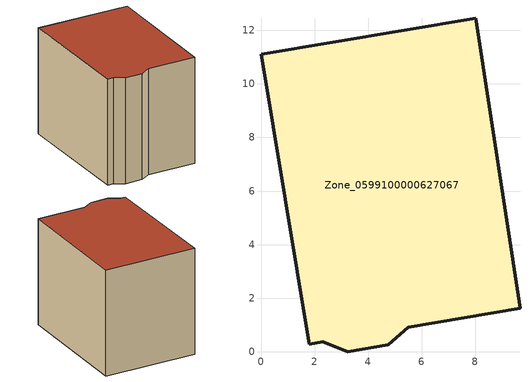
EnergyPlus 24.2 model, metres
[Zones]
Zone_0599100000627067
 floor ground (C_G): 5.5,0.91 4.75,0.26 3.24,0 2.31,0.36 1.81,0.27 0,11.1 8.03,12.45 9.68,1.62 z0
 wall outside (C_F): 2.31,0.36 3.24,0 4.75,0.26 5.5,0.91 9.68,1.62 8.03,12.45 0,11.1 1.81,0.27 2.31,0.36 z0:9.3
 roof outside (C_R): 9.68,1.62 8.03,12.45 0,11.1 1.81,0.27 2.31,0.36 3.24,0 4.75,0.26 5.5,0.91 z9.3
[BUILDING]
Pand.0599100000627067: North Axis=0; Terrain=City; Loads Convergence Tolerance Value=0.04; Temperature Convergence Tolerance Value=0.4; Solar Distribution=FullExterior; Maximum Number of Warmup Days=25; Minimum Number of Warmup Days=1
[Site:Location]
Rotterdam.The.Hague.AP_ZH_NLD Design_Conditions: Latitude=51.96; Longitude=4.45; Time Zone=1; Elevation=-4.5
[SITE:GROUNDTEMPERATURE:BUILDINGSURFACE]
18, 18, 18, 18, 18, 18, 18, 18, 18, 18, 18, 18
[MATERIAL] Thermal Absorptance=0.9; Solar Absorptance=0.7; Visible Absorptance=0.7
Name | Roughness | Thickness | Conductivity | Density | Specific Heat
G.TI.1946 | MediumSmooth | 0.15 | 1 | 540 | 1210
F.TI.1946 | Rough | 0.3 | 0.857143 | 1920 | 840
R.TI.1946 | MediumRough | 0.2 | 0.1 | 1500 | 1000
[CONSTRUCTION]
C_G: G.TI.1946
C_F: F.TI.1946
C_R: R.TI.1946
[ZONE]
Zone_0599100000627067: Type=1; Multiplier=1; Ceiling Height=Autocalculate; Volume=Autocalculate; Floor Area=autocalculate; Part of Total Floor Area=Yes
[ZONEINFILTRATION:DESIGNFLOWRATE]
Infil_Zone_0599100000627067: Zone or ZoneList or Space or SpaceList=Zone_0599100000627067; Schedule=AlwaysOn; Design Flow Rate Calculation Method=Flow/Area; Flow Rate per Floor Area=0.003; Constant Term Coefficient=1; Temperature Term Coefficient=0; Velocity Term Coefficient=0; Velocity Squared Term Coefficient=0
[HVACTEMPLATE:ZONE:IDEALLOADSAIRSYSTEM]
Zone_0599100000627067: Maximum Heating Supply Air Temperature=50; Minimum Cooling Supply Air Temperature=13; Maximum Heating Supply Air Humidity Ratio=0.0156; Minimum Cooling Supply Air Humidity Ratio=0.0077; Heating Limit=NoLimit; Cooling Limit=NoLimit; Dehumidification Control Type=ConstantSensibleHeatRatio; Cooling Sensible Heat Ratio=0.7; Dehumidification Setpoint=60; Humidification Control Type=None; Humidification Setpoint=30; Outdoor Air Method=None; Outdoor Air Flow Rate per Person=0.00944; Outdoor Air Flow Rate per Zone Floor Area=0; Outdoor Air Flow Rate per Zone=0; Demand Controlled Ventilation Type=None; Outdoor Air Economizer Type=NoEconomizer; Heat Recovery Type=None; Sensible Heat Recovery Effectiveness=0.7; Latent Heat Recovery Effectiveness=0.65
[ZONECONTROL:THERMOSTAT]
ThermostatControl_Zone_0599100000627067: Zone or ZoneList=Zone_0599100000627067; Control Type Schedule=DualSetpointControlType; Control 1=Thermostat_Zone_0599100000627067; Temperature Difference Between Cutout And Setpoint=0
[THERMOSTATSETPOINT:DUALSETPOINT]
Thermostat_Zone_0599100000627067: Heating Setpoint Temperature Schedule=HeatingSetpoint_Zone_0599100000627067; Cooling Setpoint Temperature Schedule=CoolingSetpoint_Zone_0599100000627067
[SCHEDULE:COMPACT]
HeatingSetpoint_Zone_0599100000627067: Through: 12/31, For: AllDays, Until: 24:00, 21
CoolingSetpoint_Zone_0599100000627067: Through: 12/31, For: AllDays, Until: 24:00, 24
DualSetpointControlType: Through: 12/31, For: AllDays, Until: 24:00, 4
AlwaysOn: Through: 12/31, For: AllDays, Until: 24:00, 1
